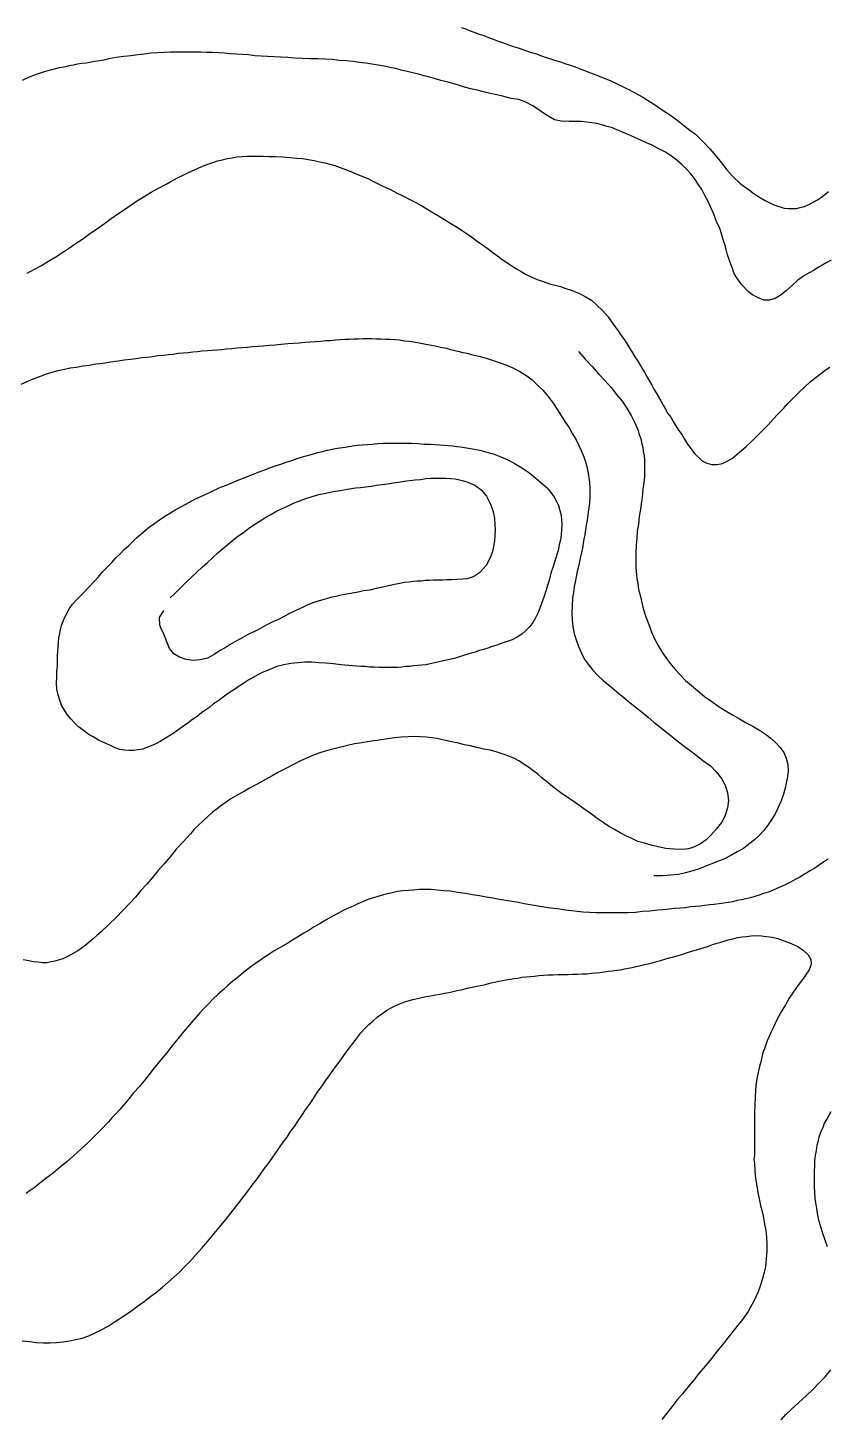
# Model space of a CAD drawing. Header units: inches. Extents: x 401374 to 405300, y 6332180 to 6336621.
# Drawn here: x 403401 to 403604.5, y 6333212.5 to 6333566.6 of the extents above; entities that cross this region are included whole.
import ezdxf

# ---------------------------------------------------------------- set-up
doc = ezdxf.new("R2010")
doc.units = ezdxf.units.IN
doc.header["$MEASUREMENT"] = 0

msp = doc.modelspace()

# ---------------------------------------------------------------- linework, layer by layer
for points in [[(403511.3, 6333566.7), (403512.5, 6333566.3), (403513.6, 6333565.8), (403514.8, 6333565.4), (403515.9, 6333565), (403517.1, 6333564.6), (403518.3, 6333564.1), (403519.5, 6333563.7), (403520.8, 6333563.2), (403522.1, 6333562.8), (403523.4, 6333562.3), (403524.7, 6333561.8), (403526.1, 6333561.4), (403527.5, 6333560.9), (403528.9, 6333560.4), (403530.5, 6333560), (403532, 6333559.4), (403533.6, 6333558.9), (403535.1, 6333558.4), (403536.6, 6333557.9), (403538, 6333557.4), (403539.4, 6333557), (403540.8, 6333556.5), (403542.1, 6333556), (403543.4, 6333555.5), (403544.7, 6333555), (403545.9, 6333554.5), (403547.1, 6333554), (403548.4, 6333553.5), (403549.6, 6333553), (403550.7, 6333552.5), (403551.9, 6333551.9), (403553.1, 6333551.3), (403554.2, 6333550.8), (403555.4, 6333550.1), (403556.5, 6333549.5), (403557.6, 6333548.9), (403558.8, 6333548.2), (403559.9, 6333547.5), (403561.1, 6333546.7), (403562.3, 6333545.9), (403563.5, 6333545.1), (403564.7, 6333544.3), (403565.9, 6333543.4), (403567.1, 6333542.5), (403568.4, 6333541.5), (403569.6, 6333540.5), (403571, 6333539.5), (403572, 6333538.5), (403573, 6333537.6), (403574.7, 6333535.8), (403576.2, 6333534), (403577.6, 6333532.2), (403579, 6333530.4), (403580.5, 6333528.7), (403582.3, 6333527), (403583.4, 6333526.2), (403584.6, 6333525.4), (403585.6, 6333524.6), (403586.6, 6333523.9), (403587.6, 6333523.3), (403588.6, 6333522.7), (403589.6, 6333522.2), (403590.6, 6333521.7), (403591.6, 6333521.3), (403592.6, 6333521), (403593.6, 6333520.7), (403594.6, 6333520.6), (403595.7, 6333520.6), (403596.7, 6333520.6), (403597.7, 6333520.8), (403598.8, 6333521.1), (403599.9, 6333521.6), (403601, 6333522.2), (403602.1, 6333522.8), (403603.1, 6333523.5), (403604.9, 6333524.9)], [(403605.6, 6333507.4), (403604.5, 6333506.8), (403603.4, 6333506.2), (403602.3, 6333505.6), (403601.2, 6333504.9), (403600, 6333504.2), (403598.8, 6333503.5), (403597.1, 6333502.3), (403595.6, 6333501), (403594.2, 6333499.7), (403592.8, 6333498.6), (403591.3, 6333497.7), (403589.9, 6333497.2), (403588.4, 6333497.2), (403586.8, 6333497.9), (403585.5, 6333498.6), (403584.4, 6333499.4), (403582.7, 6333501.2), (403581.4, 6333503.2), (403580.8, 6333504.2), (403580.4, 6333505.3), (403580, 6333506.4), (403579.6, 6333507.6), (403579.2, 6333508.8), (403578.8, 6333510.1), (403578.5, 6333511.4), (403578.1, 6333512.7), (403577.6, 6333514.1), (403577.2, 6333515.5), (403576.4, 6333517.3), (403575.7, 6333519.1), (403574.9, 6333520.8), (403574.2, 6333522.4), (403573.4, 6333523.9), (403572.6, 6333525.4), (403571.7, 6333526.8), (403570.8, 6333528.2), (403569.8, 6333529.4), (403568.7, 6333530.6), (403567.5, 6333531.8), (403566.3, 6333532.9), (403564.9, 6333533.9), (403563.4, 6333534.9), (403561.7, 6333535.8), (403560, 6333536.7), (403558.5, 6333537.3), (403557.1, 6333538), (403555.7, 6333538.6), (403554.5, 6333539.2), (403553.2, 6333539.7), (403552, 6333540.2), (403550.8, 6333540.7), (403549.6, 6333541.2), (403548.4, 6333541.5), (403547.2, 6333541.9), (403545.9, 6333542.2), (403544.6, 6333542.4), (403543.3, 6333542.6), (403541.9, 6333542.7), (403540.3, 6333542.7), (403538.8, 6333542.7), (403536.8, 6333542.8), (403535.1, 6333543.2), (403533.7, 6333544), (403532.3, 6333544.9), (403530.9, 6333545.9), (403529.4, 6333546.8), (403527.8, 6333547.7), (403526, 6333548.3), (403524.1, 6333548.6), (403522.2, 6333549.1), (403520.4, 6333549.5), (403518.7, 6333549.9), (403517, 6333550.3), (403515.4, 6333550.7), (403513.8, 6333551.1), (403512.2, 6333551.5), (403510.7, 6333552), (403509.2, 6333552.4), (403507.7, 6333552.8), (403506.2, 6333553.2), (403504.8, 6333553.6), (403503.3, 6333554), (403501.9, 6333554.4), (403500.5, 6333554.8), (403499, 6333555.1), (403497.6, 6333555.5), (403496.1, 6333555.8), (403494.7, 6333556.2), (403493.2, 6333556.5), (403491.7, 6333556.8), (403490.2, 6333557.1), (403488.6, 6333557.3), (403487.1, 6333557.6), (403485.4, 6333557.8), (403483.8, 6333558), (403482.1, 6333558.2), (403480.3, 6333558.3), (403478.5, 6333558.5), (403476.7, 6333558.6), (403474.8, 6333558.7), (403472.8, 6333558.7), (403470.9, 6333558.8), (403469, 6333558.9), (403467.2, 6333559), (403465.4, 6333559.1), (403463.7, 6333559.2), (403462, 6333559.3), (403460.4, 6333559.4), (403458.8, 6333559.5), (403457.2, 6333559.7), (403455.6, 6333559.8), (403454.1, 6333559.9), (403452.5, 6333560), (403451, 6333560.1), (403449.5, 6333560.2), (403448, 6333560.3), (403446.5, 6333560.3), (403445, 6333560.4), (403443.5, 6333560.4), (403442, 6333560.4), (403440.4, 6333560.4), (403438.9, 6333560.4), (403437.3, 6333560.4), (403435.7, 6333560.3), (403434.1, 6333560.2), (403432.4, 6333560.1), (403430.7, 6333559.9), (403429, 6333559.7), (403427.2, 6333559.5), (403425.4, 6333559.3), (403423.5, 6333559), (403421.6, 6333558.7), (403420.3, 6333558.4), (403419.2, 6333558.2), (403418, 6333558), (403416.9, 6333557.8), (403415.8, 6333557.6), (403414.7, 6333557.5), (403413.6, 6333557.3), (403412.6, 6333557.1), (403411.6, 6333556.9), (403410.6, 6333556.7), (403408.6, 6333556.3), (403406.7, 6333555.8), (403404.9, 6333555.3), (403403.1, 6333554.7), (403401.3, 6333554), (403399.5, 6333553.2)], [(403400.8, 6333504.1), (403402.7, 6333505.1), (403404.5, 6333506.1), (403406.5, 6333507.3), (403407.5, 6333507.9), (403408.5, 6333508.5), (403409.5, 6333509.2), (403410.6, 6333509.9), (403411.6, 6333510.6), (403412.8, 6333511.4), (403413.8, 6333512.1), (403414.9, 6333512.8), (403416.8, 6333514.2), (403418.7, 6333515.5), (403420.5, 6333516.8), (403422.2, 6333518), (403423.9, 6333519.2), (403425.6, 6333520.3), (403427.3, 6333521.5), (403428.9, 6333522.6), (403430.6, 6333523.6), (403432.4, 6333524.7), (403434.3, 6333525.8), (403436.2, 6333526.8), (403437.2, 6333527.4), (403438.2, 6333527.9), (403439.3, 6333528.5), (403440.4, 6333529), (403441.6, 6333529.6), (403442.8, 6333530.2), (403444.2, 6333530.8), (403445.5, 6333531.4), (403446.8, 6333531.9), (403448.1, 6333532.3), (403449.3, 6333532.7), (403450.6, 6333533), (403451.8, 6333533.3), (403453, 6333533.5), (403454.2, 6333533.7), (403455.5, 6333533.8), (403456.8, 6333533.9), (403458.1, 6333533.9), (403459.5, 6333533.9), (403460.9, 6333533.9), (403462.4, 6333533.8), (403464, 6333533.8)], [(403464, 6333533.8), (403465.9, 6333533.7), (403467.7, 6333533.6), (403469.4, 6333533.4), (403470.9, 6333533.3), (403472.4, 6333533.1), (403473.9, 6333532.8), (403475.3, 6333532.5), (403476.6, 6333532.2), (403477.9, 6333531.9), (403479.2, 6333531.5), (403480.5, 6333531), (403481.9, 6333530.5), (403483.2, 6333530), (403484.6, 6333529.4), (403486, 6333528.8), (403487.6, 6333528.2), (403489.5, 6333527.2), (403491.4, 6333526.3), (403493.2, 6333525.5), (403494.9, 6333524.6), (403496.5, 6333523.8), (403498.1, 6333523), (403499.6, 6333522.2), (403501.1, 6333521.4), (403502.6, 6333520.5), (403504.1, 6333519.6), (403505.6, 6333518.7), (403507.1, 6333517.8), (403508.7, 6333516.8), (403510.4, 6333515.7), (403512.1, 6333514.6), (403514, 6333513.4), (403515.4, 6333512.3), (403516.8, 6333511.3), (403518.2, 6333510.3), (403519.4, 6333509.4), (403520.6, 6333508.5), (403521.8, 6333507.6), (403523, 6333506.8), (403524.2, 6333506), (403525.4, 6333505.2), (403526.6, 6333504.5), (403527.9, 6333503.8), (403529.2, 6333503.2), (403530.7, 6333502.5), (403532.2, 6333502), (403533.8, 6333501.4), (403535.6, 6333501), (403536.6, 6333500.7), (403537.7, 6333500.3), (403539.6, 6333499.7), (403541.3, 6333499), (403542.9, 6333498.2), (403544.5, 6333497.2), (403545.9, 6333496), (403547.3, 6333494.6), (403548.8, 6333493), (403549.6, 6333491.7), (403550.5, 6333490.5), (403551.3, 6333489.4), (403552.1, 6333488.2), (403552.9, 6333487.1), (403553.6, 6333486), (403554.3, 6333484.9), (403555, 6333483.8), (403555.6, 6333482.8), (403556.3, 6333481.7), (403556.9, 6333480.7), (403557.5, 6333479.7), (403558.1, 6333478.7), (403558.7, 6333477.6), (403559.3, 6333476.6), (403559.9, 6333475.6), (403560.4, 6333474.6), (403561, 6333473.6), (403561.6, 6333472.6), (403562.2, 6333471.6), (403562.8, 6333470.5), (403563.4, 6333469.5), (403564, 6333468.4), (403564.7, 6333467.4), (403565.3, 6333466.3), (403566, 6333465.2), (403566.7, 6333464.1), (403567.5, 6333463), (403568.2, 6333461.8), (403569, 6333460.6), (403569.9, 6333459.4), (403570.8, 6333458.2), (403572.7, 6333456.3), (403573.9, 6333455.7), (403575.2, 6333455.4), (403576.5, 6333455.4), (403577.9, 6333455.6), (403579.1, 6333456.2), (403580.4, 6333457), (403582.2, 6333458.5), (403583.8, 6333459.9), (403585.4, 6333461.3), (403586.8, 6333462.8), (403588.2, 6333464.1), (403589.5, 6333465.5), (403590.8, 6333466.9), (403592, 6333468.2), (403593.3, 6333469.6), (403594.5, 6333470.9), (403595.9, 6333472.3), (403597.3, 6333473.7), (403598.7, 6333475), (403600.3, 6333476.5), (403602.1, 6333477.9), (403604, 6333479.4), (403605.2, 6333480.2)], [(403399.3, 6333475.8), (403401, 6333476.6), (403402.6, 6333477.3), (403404.2, 6333477.9), (403405.7, 6333478.5), (403407.2, 6333478.9), (403408.7, 6333479.3), (403410.3, 6333479.7), (403411.8, 6333480), (403413.4, 6333480.2), (403415, 6333480.5), (403416.6, 6333480.7), (403418.3, 6333481), (403420.1, 6333481.2), (403422, 6333481.5), (403424, 6333481.8), (403425.5, 6333482), (403427.1, 6333482.2), (403428.6, 6333482.4), (403430, 6333482.6), (403431.4, 6333482.7), (403432.8, 6333482.9), (403434.1, 6333483.1), (403435.5, 6333483.2), (403436.8, 6333483.4), (403438, 6333483.5), (403439.3, 6333483.7), (403440.5, 6333483.8), (403441.8, 6333483.9), (403443, 6333484.1), (403444.2, 6333484.2), (403445.4, 6333484.3), (403446.7, 6333484.4), (403447.9, 6333484.5), (403449.1, 6333484.6), (403450.3, 6333484.7), (403451.6, 6333484.8), (403452.9, 6333484.9), (403454.2, 6333485.1), (403455.5, 6333485.2), (403456.8, 6333485.3), (403458.2, 6333485.4), (403459.6, 6333485.5), (403461, 6333485.6), (403462.5, 6333485.8), (403464, 6333485.9), (403465.5, 6333486), (403467.2, 6333486.2), (403468.6, 6333486.3), (403470.1, 6333486.4), (403471.5, 6333486.5), (403472.9, 6333486.6), (403474.2, 6333486.7), (403475.5, 6333486.8), (403476.8, 6333487), (403478, 6333487), (403479.3, 6333487.1), (403480.5, 6333487.2), (403481.7, 6333487.3), (403482.8, 6333487.3), (403484, 6333487.4), (403485.2, 6333487.4), (403486.3, 6333487.5), (403487.5, 6333487.5), (403488.6, 6333487.5), (403489.8, 6333487.4), (403490.9, 6333487.4), (403492.1, 6333487.3), (403493.2, 6333487.3), (403494.4, 6333487.2), (403495.6, 6333487.1), (403496.8, 6333486.9), (403498.1, 6333486.8), (403499.3, 6333486.6), (403500.6, 6333486.4), (403501.9, 6333486.1), (403503.3, 6333485.9), (403504.7, 6333485.6), (403506.1, 6333485.3), (403507.6, 6333485), (403508.6, 6333484.7), (403509.7, 6333484.4), (403510.8, 6333484.2), (403511.8, 6333483.9), (403512.9, 6333483.7), (403513.9, 6333483.4), (403515.8, 6333483), (403517.7, 6333482.5), (403519.5, 6333481.9), (403521.3, 6333481.3), (403523, 6333480.7), (403524.7, 6333479.9), (403526.3, 6333479.1), (403527.8, 6333478.1), (403529.3, 6333477), (403530.7, 6333475.7), (403532.1, 6333474.3), (403533.5, 6333472.7), (403534.8, 6333471), (403535.9, 6333469.3), (403536.9, 6333467.7), (403537.9, 6333466.1), (403538.9, 6333464.6), (403539.7, 6333463.2), (403540.6, 6333461.7), (403541.3, 6333460.2), (403542, 6333458.8), (403542.6, 6333457.3), (403543.1, 6333455.8), (403543.5, 6333454.2), (403543.8, 6333452.6), (403544, 6333450.9), (403544.1, 6333449.2), (403544.1, 6333447.3), (403544, 6333445.4), (403543.8, 6333443.9), (403543.6, 6333442.5), (403543.4, 6333441.2), (403543.2, 6333439.9), (403543, 6333438.7), (403542.8, 6333437.5), (403542.6, 6333436.4), (403542.4, 6333435.3), (403542.2, 6333434.1), (403542, 6333433), (403541.7, 6333431.9), (403541.5, 6333430.7), (403541.2, 6333429.4), (403540.9, 6333428.1), (403540.6, 6333426.8), (403540.4, 6333425.4), (403540.1, 6333424.3), (403540, 6333423.3), (403539.7, 6333421.4), (403539.6, 6333419.5), (403539.5, 6333417.6), (403539.6, 6333415.8), (403539.8, 6333414), (403540.1, 6333412.3), (403540.6, 6333410.7), (403541.2, 6333409), (403541.9, 6333407.5), (403542.7, 6333405.9), (403543.7, 6333404.5), (403544.9, 6333403), (403546.2, 6333401.6), (403547.6, 6333400.3), (403549.2, 6333399), (403551, 6333397.5), (403552.8, 6333396), (403554.4, 6333394.7), (403556, 6333393.4), (403557.5, 6333392.2), (403559, 6333391), (403560.4, 6333389.8), (403561.9, 6333388.6), (403563.3, 6333387.5), (403564.8, 6333386.3), (403566.3, 6333385.1), (403567.8, 6333383.9), (403569.4, 6333382.7), (403571.1, 6333381.4), (403572.9, 6333380), (403574.8, 6333378.6), (403576.3, 6333377.1), (403577.6, 6333375.4), (403578.6, 6333373.7), (403579.2, 6333371.8), (403579.4, 6333369.8), (403579.2, 6333367.9), (403578.6, 6333366), (403577.6, 6333364.2), (403576.3, 6333362.5), (403575, 6333361.1), (403573.7, 6333359.8), (403572.3, 6333358.8), (403570.8, 6333358), (403569.2, 6333357.5), (403567.5, 6333357.3), (403565.6, 6333357.4), (403564.5, 6333357.5), (403563.5, 6333357.6), (403561.5, 6333358), (403559.7, 6333358.4), (403558, 6333358.9), (403556.3, 6333359.4), (403554.8, 6333360.1), (403553.3, 6333360.8), (403551.8, 6333361.6), (403550.4, 6333362.4), (403548.9, 6333363.3), (403547.5, 6333364.2), (403546, 6333365.2), (403544.5, 6333366.3), (403542.9, 6333367.4), (403541.3, 6333368.6), (403539.6, 6333369.8), (403538.1, 6333370.8), (403536.7, 6333371.8), (403535.4, 6333372.8), (403534.2, 6333373.7), (403533, 6333374.7), (403531.9, 6333375.6), (403530.8, 6333376.6), (403529.7, 6333377.4), (403528.5, 6333378.3), (403527.4, 6333379), (403526.2, 6333379.8), (403524.9, 6333380.5), (403523.5, 6333381.1), (403522, 6333381.6), (403520.5, 6333382.1), (403518.8, 6333382.6), (403517, 6333382.9), (403515.3, 6333383.3), (403513.7, 6333383.7), (403512.2, 6333384), (403510.7, 6333384.4), (403509.3, 6333384.7), (403507.9, 6333385), (403506.6, 6333385.3), (403505.2, 6333385.6), (403503.8, 6333385.8), (403502.4, 6333385.9), (403500.9, 6333386), (403499.4, 6333386.1), (403497.8, 6333386), (403496.1, 6333385.9), (403494.4, 6333385.8), (403493.2, 6333385.6), (403492.1, 6333385.4), (403491, 6333385.3), (403490, 6333385.1), (403489, 6333385), (403488, 6333384.8), (403486, 6333384.5), (403484.2, 6333384.2), (403482.4, 6333383.8), (403480.7, 6333383.4), (403479, 6333383), (403477.3, 6333382.5), (403475.6, 6333382), (403473.9, 6333381.4), (403472.2, 6333380.7), (403470.4, 6333379.9), (403468.6, 6333379), (403466.7, 6333378), (403464.8, 6333377), (403463.2, 6333376.1), (403461.7, 6333375.2), (403460.3, 6333374.5), (403458.9, 6333373.7), (403457.6, 6333373), (403456.3, 6333372.3), (403455.1, 6333371.6), (403453.9, 6333370.9), (403452.7, 6333370.2), (403451.5, 6333369.4), (403450.4, 6333368.6), (403449.2, 6333367.7), (403448, 6333366.8), (403446.8, 6333365.7), (403445.6, 6333364.6), (403444.4, 6333363.4), (403443.3, 6333362.3), (403442.4, 6333361.3), (403440.5, 6333359.3), (403438.8, 6333357.4), (403437.2, 6333355.5), (403435.7, 6333353.7), (403434.2, 6333352), (403432.7, 6333350.2), (403431.3, 6333348.5), (403429.8, 6333346.9), (403428.4, 6333345.2), (403426.8, 6333343.5), (403425.2, 6333341.8), (403423.5, 6333340), (403421.7, 6333338.3), (403419.7, 6333336.4), (403418.6, 6333335.5), (403417.6, 6333334.6), (403415.6, 6333332.9), (403413.7, 6333331.5), (403411.8, 6333330.4), (403409.9, 6333329.5), (403407.9, 6333328.9), (403406.9, 6333328.7), (403405.8, 6333328.5), (403404.7, 6333328.5), (403403.6, 6333328.6), (403402.4, 6333328.7), (403401.2, 6333329), (403399.8, 6333329.2)], [(403541.2, 6333484.2), (403542.9, 6333482.2), (403544.7, 6333480.3), (403546.3, 6333478.5), (403548, 6333476.7), (403549.5, 6333475), (403550.9, 6333473.2), (403552.3, 6333471.5), (403553.5, 6333469.7), (403554.6, 6333467.9), (403555.6, 6333466), (403556.4, 6333464), (403556.7, 6333463), (403557.1, 6333462), (403557.3, 6333460.9), (403557.6, 6333459.8), (403557.7, 6333458.7), (403557.9, 6333457.6), (403558, 6333456.4), (403558, 6333455.1), (403558, 6333453.9), (403558, 6333452.6), (403557.9, 6333451.4), (403557.8, 6333450.2), (403557.6, 6333449.1), (403557.5, 6333448), (403557.4, 6333447), (403557.3, 6333446), (403557, 6333444), (403556.7, 6333442.1), (403556.5, 6333440.2), (403556.2, 6333438.4), (403556.1, 6333436.6), (403555.9, 6333434.8), (403555.8, 6333433), (403555.8, 6333431.1), (403555.8, 6333429.2), (403556, 6333427.3), (403556.1, 6333426.3), (403556.3, 6333425.3), (403556.4, 6333424.2), (403556.6, 6333423.2), (403556.9, 6333422.1), (403557.2, 6333421), (403557.4, 6333419.8), (403557.7, 6333418.7), (403558, 6333417.6), (403558.4, 6333416.6), (403559.1, 6333414.6), (403559.8, 6333412.8), (403560.6, 6333411), (403561.5, 6333409.3), (403562.4, 6333407.7), (403563.5, 6333406.2), (403564.6, 6333404.7), (403565.8, 6333403.2), (403567.1, 6333401.8), (403568.5, 6333400.4), (403570, 6333399.1), (403571.6, 6333397.7), (403573.3, 6333396.3), (403575.2, 6333395), (403576.8, 6333393.8), (403578.6, 6333392.7), (403580.4, 6333391.6), (403582.2, 6333390.6), (403583.9, 6333389.6), (403585.6, 6333388.7), (403587.3, 6333387.7), (403588.8, 6333386.7), (403590.3, 6333385.6), (403591.5, 6333384.5), (403592.6, 6333383.3), (403593.5, 6333382), (403594.1, 6333380.6), (403594.5, 6333379), (403594.6, 6333377.3), (403594.4, 6333375.4), (403594.1, 6333374.3), (403593.9, 6333373.3), (403593.4, 6333371.4), (403592.8, 6333369.7), (403592.1, 6333368), (403591.3, 6333366.4), (403590.4, 6333364.9), (403589.4, 6333363.5), (403588.4, 6333362.2), (403587.2, 6333360.9), (403586, 6333359.8), (403584.6, 6333358.7), (403583.2, 6333357.6), (403581.6, 6333356.7), (403580, 6333355.8), (403578.2, 6333354.9), (403576.4, 6333354.2), (403575.2, 6333353.7), (403574.2, 6333353.3), (403572.2, 6333352.5), (403570.3, 6333351.9), (403568.5, 6333351.4), (403566.7, 6333351), (403564.7, 6333350.8), (403563.7, 6333350.7), (403562.7, 6333350.6), (403561.5, 6333350.6), (403560.4, 6333350.6)], [(403412.4, 6333419.8), (403413.8, 6333421.3), (403415.2, 6333422.7), (403416.5, 6333424.1), (403417.8, 6333425.5), (403419, 6333426.8), (403420.1, 6333428.1), (403421.3, 6333429.3), (403422.4, 6333430.4), (403423.4, 6333431.6), (403424.5, 6333432.6), (403425.5, 6333433.7), (403426.6, 6333434.7), (403427.6, 6333435.7), (403428.7, 6333436.7), (403429.8, 6333437.6), (403430.9, 6333438.6), (403432, 6333439.5), (403433.3, 6333440.4), (403434.5, 6333441.3), (403435.9, 6333442.2), (403437.3, 6333443.1), (403438.7, 6333443.9), (403440.3, 6333444.8), (403442, 6333445.7), (403443.7, 6333446.6), (403445.6, 6333447.5), (403447.6, 6333448.4), (403449.7, 6333449.4), (403451.9, 6333450.3), (403454.3, 6333451.3), (403456.9, 6333452.3), (403459.6, 6333453.4), (403461.1, 6333453.9), (403462.6, 6333454.5), (403464, 6333455), (403465.4, 6333455.5), (403466.8, 6333456), (403468.2, 6333456.4), (403469.6, 6333456.9), (403470.9, 6333457.3), (403472.2, 6333457.7), (403473.5, 6333458), (403474.8, 6333458.4), (403476, 6333458.7), (403477.3, 6333459), (403478.5, 6333459.3), (403479.8, 6333459.5), (403481.1, 6333459.7), (403482.3, 6333459.9), (403483.6, 6333460.1), (403484.9, 6333460.3), (403486.2, 6333460.4), (403487.5, 6333460.5), (403488.8, 6333460.6), (403490.1, 6333460.7), (403491.5, 6333460.8), (403492.9, 6333460.8), (403494.3, 6333460.8), (403495.7, 6333460.8), (403497.2, 6333460.8), (403498.7, 6333460.8), (403500.3, 6333460.7), (403501.9, 6333460.6), (403503.6, 6333460.6), (403504.7, 6333460.5), (403505.9, 6333460.4), (403507, 6333460.3), (403508.1, 6333460.2), (403509.1, 6333460.1), (403510.2, 6333460), (403511.2, 6333459.9), (403512.2, 6333459.7), (403514.2, 6333459.4), (403516.1, 6333459), (403517.9, 6333458.5), (403519.7, 6333458), (403521.4, 6333457.3), (403523.2, 6333456.6), (403524.8, 6333455.7), (403526.5, 6333454.7), (403528.2, 6333453.6), (403529.8, 6333452.4), (403531.5, 6333450.9), (403533.2, 6333449.4), (403534.1, 6333448.3), (403534.9, 6333447.2), (403535.6, 6333446), (403536.1, 6333444.9), (403536.5, 6333443.7), (403536.8, 6333442.5), (403536.9, 6333441.3), (403537, 6333440.1), (403536.9, 6333438.8), (403536.8, 6333437.5), (403536.6, 6333436.2), (403536.3, 6333434.9), (403536, 6333433.5), (403535.6, 6333432.2), (403535.2, 6333430.8), (403534.8, 6333429.4), (403534.2, 6333427.7), (403533.8, 6333426.2), (403533.3, 6333424.6), (403532.9, 6333423.1), (403532.4, 6333421.6), (403531.9, 6333420.2), (403531.4, 6333418.8), (403530.9, 6333417.5), (403530.3, 6333416.3), (403529.6, 6333415.1), (403528.8, 6333414.1), (403527.8, 6333413.1), (403526.8, 6333412.2), (403525.6, 6333411.4), (403524.3, 6333410.7), (403522.8, 6333410.2), (403521.5, 6333409.8), (403520.4, 6333409.4), (403519.2, 6333409), (403518.1, 6333408.6), (403517, 6333408.3), (403515.9, 6333408), (403514.9, 6333407.6), (403513.9, 6333407.3), (403511.9, 6333406.7), (403509.9, 6333406.1), (403508, 6333405.6), (403506.1, 6333405.2), (403504.2, 6333404.8), (403502.3, 6333404.4), (403500.3, 6333404.2), (403499.3, 6333404.1), (403498.3, 6333403.9), (403497.2, 6333403.9), (403496.2, 6333403.8), (403495.1, 6333403.7), (403494, 6333403.7), (403492.8, 6333403.7), (403491.6, 6333403.7), (403490.4, 6333403.7), (403489.2, 6333403.8), (403488, 6333403.8), (403486.9, 6333403.9), (403485.8, 6333403.9), (403484.8, 6333404), (403483.7, 6333404.1), (403482.7, 6333404.2), (403480.7, 6333404.4), (403478.8, 6333404.6), (403476.9, 6333404.8), (403475.1, 6333404.9), (403473.3, 6333405), (403471.5, 6333405), (403469.8, 6333404.9), (403468, 6333404.7), (403466.2, 6333404.4), (403464.4, 6333403.9), (403462.6, 6333403.2), (403460.7, 6333402.4), (403458.8, 6333401.4), (403457.3, 6333400.5), (403456, 6333399.7), (403454.8, 6333398.9), (403453.6, 6333398.1), (403452.5, 6333397.4), (403451.4, 6333396.6), (403450.4, 6333395.9), (403449.4, 6333395.1), (403448.3, 6333394.4), (403447.3, 6333393.6), (403446.3, 6333392.9), (403445.2, 6333392.1), (403444.1, 6333391.2), (403442.9, 6333390.4), (403441.7, 6333389.5), (403440.4, 6333388.6), (403439.2, 6333387.7), (403438, 6333386.9), (403436.9, 6333386.2), (403435.8, 6333385.5), (403434.7, 6333384.8), (403433.6, 6333384.2), (403432.4, 6333383.7), (403431.3, 6333383.3), (403430.2, 6333382.9), (403429.1, 6333382.7), (403428, 6333382.5), (403426.8, 6333382.5), (403425.6, 6333382.6), (403424.4, 6333382.8), (403423.2, 6333383.2), (403422, 6333383.8), (403420.5, 6333384.5), (403419, 6333385.2), (403417.6, 6333386), (403416.3, 6333386.8), (403415.1, 6333387.7), (403413.9, 6333388.6), (403412.9, 6333389.6), (403411.9, 6333390.6), (403411, 6333391.7), (403410.3, 6333392.8), (403409.6, 6333394.1), (403409.1, 6333395.4), (403408.7, 6333396.7), (403408.4, 6333398.2), (403408.3, 6333399.7), (403408.4, 6333401.4), (403408.4, 6333402.7), (403408.5, 6333404.1), (403408.5, 6333405.3), (403408.5, 6333406.6), (403408.6, 6333407.8), (403408.7, 6333408.9), (403408.8, 6333410.1), (403408.9, 6333411.2), (403409.1, 6333412.3), (403409.3, 6333413.4), (403409.6, 6333414.4), (403410, 6333415.5), (403410.4, 6333416.5), (403411, 6333417.6), (403411.6, 6333418.7), (403412.4, 6333419.8)], [(403437.2, 6333421.4), (403438.6, 6333422.7), (403440, 6333424.1), (403441.3, 6333425.4), (403442.7, 6333426.7), (403444, 6333428), (403445.4, 6333429.2), (403446.7, 6333430.4), (403448, 6333431.6), (403449.3, 6333432.8), (403450.6, 6333433.9), (403451.9, 6333435), (403453.2, 6333436.1), (403454.5, 6333437.1), (403455.9, 6333438.1), (403457.2, 6333439.1), (403458.5, 6333440), (403459.9, 6333440.9), (403461.3, 6333441.8), (403462.7, 6333442.6), (403464.1, 6333443.4), (403465.6, 6333444.1), (403467.1, 6333444.8), (403468.6, 6333445.5), (403470.2, 6333446.1), (403471.8, 6333446.7), (403473.4, 6333447.2), (403475.1, 6333447.7), (403476.9, 6333448.1), (403478.7, 6333448.5), (403480.5, 6333448.8), (403482.4, 6333449.1), (403484.4, 6333449.4), (403485.7, 6333449.5), (403487.1, 6333449.7), (403488.4, 6333449.9), (403489.8, 6333450.1), (403491.2, 6333450.3), (403492.6, 6333450.5), (403494, 6333450.7), (403495.4, 6333450.9), (403496.8, 6333451.1), (403498.2, 6333451.3), (403499.6, 6333451.5), (403501, 6333451.6), (403502.3, 6333451.8), (403503.6, 6333451.9), (403504.9, 6333451.9), (403506.2, 6333451.9), (403507.4, 6333451.9), (403508.6, 6333451.8), (403509.8, 6333451.7), (403510.9, 6333451.5), (403511.9, 6333451.2), (403513, 6333450.9), (403514.8, 6333450.1), (403516.4, 6333448.9), (403517.8, 6333447.3), (403518.8, 6333445.3), (403519.2, 6333444.2), (403519.6, 6333443), (403519.8, 6333441.6), (403519.9, 6333440.1), (403520, 6333438.7), (403519.9, 6333437.3), (403519.8, 6333435.9), (403519.6, 6333434.5), (403519.3, 6333433.2), (403518.9, 6333432), (403518.3, 6333430.8), (403517.7, 6333429.7), (403516.1, 6333427.9), (403515.2, 6333427.2), (403514.1, 6333426.7), (403512.9, 6333426.3), (403511.6, 6333426.2), (403510.2, 6333426.1), (403508.9, 6333426), (403507.7, 6333426), (403506.6, 6333425.9), (403505.4, 6333425.9), (403504.3, 6333425.9), (403503.3, 6333425.8), (403502.2, 6333425.8), (403501.2, 6333425.7), (403500.1, 6333425.7), (403499.1, 6333425.6), (403498, 6333425.4), (403496.9, 6333425.3), (403495.7, 6333425.1), (403494.4, 6333424.8), (403493.2, 6333424.6), (403491.4, 6333424.1), (403489.7, 6333423.8), (403488.1, 6333423.4), (403486.5, 6333423.2), (403485.1, 6333422.9), (403483.6, 6333422.6), (403482.2, 6333422.4), (403480.8, 6333422.1), (403479.4, 6333421.8), (403478.1, 6333421.5), (403476.7, 6333421.1), (403475.2, 6333420.7), (403473.8, 6333420.2), (403472.3, 6333419.6), (403470.8, 6333418.9), (403469.2, 6333418.2), (403467.6, 6333417.4), (403466.1, 6333416.6), (403464.8, 6333415.9), (403463.4, 6333415.3), (403462.2, 6333414.7), (403460.9, 6333414), (403459.7, 6333413.4), (403458.5, 6333412.8), (403457.3, 6333412.2), (403456.2, 6333411.6), (403455, 6333410.9), (403453.7, 6333410.2), (403452.5, 6333409.5), (403451.2, 6333408.7), (403449.8, 6333407.9), (403448.4, 6333407), (403446.7, 6333406.1), (403444.9, 6333405.6), (403443.1, 6333405.5), (403441.3, 6333405.7), (403439.6, 6333406.3), (403438.2, 6333407.2), (403437.1, 6333408.5), (403436.4, 6333410.2), (403436, 6333411.3), (403435.5, 6333412.4), (403435, 6333413.4), (403434.6, 6333414.5), (403434.5, 6333416.4), (403435.6, 6333418.2)], [(403604.8, 6333354.9), (403603.7, 6333354.2), (403602.6, 6333353.4), (403601.4, 6333352.6), (403600.2, 6333351.9), (403598.9, 6333351.1), (403597.6, 6333350.3), (403596.4, 6333349.7), (403595.2, 6333349), (403594, 6333348.4), (403592.9, 6333347.9), (403591.7, 6333347.4), (403590.6, 6333346.9), (403589.5, 6333346.5), (403588.3, 6333346.1), (403587.2, 6333345.7), (403586.1, 6333345.4), (403585, 6333345), (403583.9, 6333344.8), (403582.7, 6333344.5), (403581.6, 6333344.3), (403580.5, 6333344), (403579.3, 6333343.8), (403578.2, 6333343.7), (403577, 6333343.5), (403575.8, 6333343.3), (403574.7, 6333343.2), (403573.4, 6333343.1), (403572.2, 6333342.9), (403571, 6333342.8), (403569.7, 6333342.7), (403568.4, 6333342.5), (403567, 6333342.4), (403565.7, 6333342.3), (403564.3, 6333342.1), (403562.8, 6333342), (403561.4, 6333341.9), (403559.4, 6333341.6), (403557.5, 6333341.5), (403555.7, 6333341.3), (403553.9, 6333341.2), (403552.1, 6333341.2), (403550.4, 6333341.2), (403548.8, 6333341.2), (403547.2, 6333341.2), (403545.6, 6333341.2), (403544, 6333341.3), (403542.4, 6333341.4), (403540.9, 6333341.5), (403539.4, 6333341.7), (403537.9, 6333341.9), (403536.4, 6333342.1), (403534.9, 6333342.3), (403533.4, 6333342.5), (403531.9, 6333342.7), (403530.4, 6333343), (403528.9, 6333343.2), (403527.4, 6333343.5), (403525.9, 6333343.8), (403524.3, 6333344.1), (403522.7, 6333344.3), (403521.1, 6333344.6), (403519.4, 6333344.9), (403517.7, 6333345.2), (403516, 6333345.5), (403514.2, 6333345.8), (403512.4, 6333346.1), (403510.5, 6333346.4), (403508.6, 6333346.7), (403506.9, 6333346.8), (403505.3, 6333347), (403503.7, 6333347.1), (403502.2, 6333347.1), (403500.7, 6333347.1), (403499.3, 6333347), (403497.9, 6333346.9), (403496.5, 6333346.8), (403495.1, 6333346.6), (403493.8, 6333346.3), (403492.5, 6333346), (403491.2, 6333345.7), (403489.9, 6333345.3), (403488.7, 6333344.9), (403487.4, 6333344.5), (403486.2, 6333344), (403485, 6333343.5), (403483.8, 6333342.9), (403482.6, 6333342.4), (403481.3, 6333341.8), (403480.1, 6333341.1), (403478.9, 6333340.5), (403477.7, 6333339.8), (403476.4, 6333339.1), (403475.2, 6333338.3), (403473.9, 6333337.6), (403472.6, 6333336.8), (403471.3, 6333336), (403469.9, 6333335.2), (403468.6, 6333334.4), (403467.2, 6333333.5), (403465.8, 6333332.7), (403463.9, 6333331.6), (403462.2, 6333330.5), (403460.6, 6333329.4), (403459, 6333328.3), (403457.4, 6333327.2), (403456, 6333326.1), (403454.6, 6333324.9), (403453.2, 6333323.8), (403451.9, 6333322.7), (403450.7, 6333321.6), (403449.4, 6333320.4), (403448.2, 6333319.3), (403447.1, 6333318.1), (403445.9, 6333316.9), (403444.8, 6333315.7), (403443.8, 6333314.5), (403442.7, 6333313.3), (403441.6, 6333312), (403440.5, 6333310.8), (403439.5, 6333309.5), (403438.4, 6333308.2), (403437.4, 6333306.9), (403436.3, 6333305.5), (403435.2, 6333304.2), (403434.1, 6333302.8), (403432.9, 6333301.4), (403431.8, 6333299.9), (403430.6, 6333298.4), (403429.3, 6333296.9), (403428, 6333295.4), (403426.7, 6333293.8), (403425.4, 6333292.3), (403424.4, 6333291.1), (403423.4, 6333290), (403422.4, 6333289), (403421.5, 6333288), (403419.7, 6333286), (403417.9, 6333284.2), (403416.2, 6333282.5), (403414.4, 6333280.9), (403412.7, 6333279.4), (403411, 6333277.9), (403409.2, 6333276.4), (403407.4, 6333274.9), (403405.6, 6333273.5), (403403.6, 6333272), (403402.6, 6333271.2), (403401.6, 6333270.5), (403400.6, 6333269.7)], [(403448.4, 6333259.5), (403449.7, 6333261.1), (403451.1, 6333262.7), (403452.3, 6333264.3), (403453.6, 6333265.9), (403454.8, 6333267.4), (403455.9, 6333268.9), (403457, 6333270.3), (403458.1, 6333271.8), (403459.2, 6333273.2), (403460.2, 6333274.6), (403461.2, 6333276), (403462.2, 6333277.3), (403463.2, 6333278.7), (403464.1, 6333280.1), (403465.1, 6333281.4), (403466, 6333282.8), (403467, 6333284.1), (403467.9, 6333285.5), (403468.9, 6333286.8), (403469.8, 6333288.2), (403470.8, 6333289.6), (403471.7, 6333291), (403472.7, 6333292.4), (403473.7, 6333293.9), (403474.7, 6333295.4), (403475.8, 6333296.9), (403476.8, 6333298.4), (403478, 6333300), (403479.1, 6333301.6), (403480.3, 6333303.2), (403481.5, 6333304.9), (403482.8, 6333306.7), (403483.8, 6333308), (403484.8, 6333309.3), (403485.8, 6333310.6), (403486.8, 6333311.7), (403487.8, 6333312.8), (403488.9, 6333313.7), (403490, 6333314.7), (403491.1, 6333315.5), (403492.3, 6333316.3), (403493.5, 6333317), (403494.7, 6333317.6), (403496.1, 6333318.2), (403497.5, 6333318.7), (403499, 6333319.1), (403500.6, 6333319.5), (403502.4, 6333319.9), (403503.6, 6333320.1), (403504.8, 6333320.3), (403505.9, 6333320.5), (403507.1, 6333320.7), (403508.2, 6333320.9), (403509.3, 6333321.2), (403510.3, 6333321.4), (403511.3, 6333321.6), (403513.3, 6333322.1), (403515.3, 6333322.5), (403517.2, 6333322.9), (403519, 6333323.4), (403520.9, 6333323.8), (403522.8, 6333324.1), (403524.8, 6333324.5), (403525.8, 6333324.6), (403526.8, 6333324.8), (403527.8, 6333324.9), (403528.9, 6333325), (403530, 6333325.1), (403531.1, 6333325.2), (403532.3, 6333325.3), (403533.5, 6333325.4), (403534.7, 6333325.4), (403536, 6333325.5), (403537.3, 6333325.5), (403538.6, 6333325.5), (403539.8, 6333325.6), (403541, 6333325.6), (403542.2, 6333325.7), (403543.4, 6333325.7), (403544.5, 6333325.8), (403545.6, 6333325.9), (403546.7, 6333326), (403547.8, 6333326.2), (403548.8, 6333326.3), (403549.9, 6333326.4), (403550.9, 6333326.6), (403551.9, 6333326.7), (403552.9, 6333326.9), (403553.9, 6333327.1), (403554.9, 6333327.3), (403555.9, 6333327.5), (403557, 6333327.8), (403558, 6333328), (403559, 6333328.2), (403560, 6333328.5), (403561.1, 6333328.8), (403562.1, 6333329.1), (403563.2, 6333329.4), (403564.3, 6333329.7), (403565.5, 6333330), (403566.6, 6333330.3), (403567.8, 6333330.7), (403569, 6333331.1), (403570.3, 6333331.5), (403571.6, 6333331.9), (403573, 6333332.3), (403574.3, 6333332.7), (403575.6, 6333333.2), (403576.9, 6333333.6), (403578.1, 6333333.9), (403579.3, 6333334.3), (403580.5, 6333334.6), (403581.7, 6333334.9), (403582.8, 6333335.1), (403584, 6333335.2), (403585.2, 6333335.3), (403586.5, 6333335.4), (403587.8, 6333335.3), (403589.1, 6333335.2), (403590.5, 6333335), (403592, 6333334.7), (403593.6, 6333334.1), (403595.4, 6333333.4), (403597.1, 6333332.6), (403598.5, 6333331.6), (403599.7, 6333330.5), (403600.4, 6333329.3), (403600.5, 6333328), (403600, 6333326.7), (403599.2, 6333325.6), (403598.5, 6333324.6), (403597.2, 6333322.8), (403596, 6333321.1), (403594.9, 6333319.5), (403593.9, 6333317.8), (403592.8, 6333316), (403591.8, 6333314.1), (403591.3, 6333313), (403590.8, 6333311.9), (403590.2, 6333310.7), (403589.8, 6333309.7), (403589.3, 6333308.6), (403588.9, 6333307.6), (403588.6, 6333306.6), (403588.2, 6333305.6), (403587.7, 6333303.6), (403587.2, 6333301.7), (403586.8, 6333299.8), (403586.5, 6333297.9), (403586.3, 6333296.1), (403586.2, 6333294.2), (403586.1, 6333292.3), (403586, 6333290.3), (403586, 6333289.3), (403586, 6333288.3), (403586, 6333287.3), (403586, 6333286.2), (403586, 6333285.2), (403586, 6333284.1), (403586, 6333283), (403586, 6333281.8), (403586, 6333280.7), (403586, 6333279.5), (403585.9, 6333278.4), (403586, 6333277.4), (403586.1, 6333275.4), (403586.3, 6333273.5), (403586.6, 6333271.7), (403586.9, 6333270), (403587.2, 6333268.4), (403587.6, 6333266.7), (403588, 6333265.1), (403588.3, 6333263.5), (403588.6, 6333261.9), (403588.9, 6333260.3), (403589.1, 6333258.6), (403589.2, 6333256.8), (403589.2, 6333255), (403589, 6333253.1), (403588.9, 6333252.1), (403588.8, 6333251.1), (403588.4, 6333249.3), (403588, 6333247.7), (403587.5, 6333246.1), (403587, 6333244.7), (403586.4, 6333243.4), (403585.8, 6333242.1), (403585.1, 6333240.9), (403584.4, 6333239.7), (403583.6, 6333238.5), (403582.7, 6333237.3), (403581.8, 6333236.2), (403580.9, 6333235), (403579.9, 6333233.8), (403578.9, 6333232.5), (403577.9, 6333231.2), (403576.8, 6333229.9), (403575.9, 6333228.8), (403575.1, 6333227.7), (403573.5, 6333225.7), (403571.9, 6333223.9), (403570.5, 6333222.1), (403569.1, 6333220.4), (403567.7, 6333218.7), (403566.3, 6333217.1), (403565, 6333215.4), (403563.7, 6333213.8), (403562.4, 6333212.2)], [(403604.6, 6333256.1), (403604, 6333257.8), (403603.4, 6333259.5), (403602.9, 6333261.2), (403602.4, 6333262.9), (403602.1, 6333264.7), (403601.8, 6333266.5), (403601.5, 6333268.3), (403601.4, 6333270.2), (403601.3, 6333271.2), (403601.3, 6333272.3), (403601.3, 6333273.3), (403601.3, 6333274.4), (403601.3, 6333275.5), (403601.4, 6333276.7), (403601.4, 6333278.1), (403601.6, 6333279.4), (403601.8, 6333280.7), (403602, 6333282), (403602.3, 6333283.2), (403602.6, 6333284.4), (403603, 6333285.5), (403603.5, 6333286.6), (403603.9, 6333287.6), (403604.5, 6333288.6), (403605.6, 6333290.6)], [(403399.5, 6333232.2), (403401.4, 6333232), (403403.2, 6333231.8), (403405, 6333231.7), (403406.7, 6333231.7), (403408.3, 6333231.8), (403410, 6333231.9), (403411.6, 6333232.2), (403413.2, 6333232.5), (403414.8, 6333232.9), (403416.5, 6333233.5), (403418.1, 6333234.2), (403419.7, 6333235), (403421.4, 6333235.9), (403423.2, 6333237.1), (403424.2, 6333237.7), (403425.2, 6333238.4), (403427.1, 6333239.7), (403428.9, 6333241), (403430.6, 6333242.2), (403432.2, 6333243.5), (403433.8, 6333244.7), (403435.3, 6333245.9), (403436.7, 6333247.1), (403438.2, 6333248.4), (403439.6, 6333249.7), (403441, 6333251.1), (403442.4, 6333252.6), (403443.8, 6333254.1), (403445.3, 6333255.8), (403446.8, 6333257.6), (403448.4, 6333259.5)], [(403592.8, 6333212.1), (403594, 6333213.4), (403595.4, 6333214.7), (403597.3, 6333216.5), (403599.2, 6333218.2), (403600.9, 6333219.8), (403602.4, 6333221.4), (403604, 6333223), (403605.5, 6333224.8)]]:
    msp.add_lwpolyline(points)

doc.saveas('drawing.dxf')
